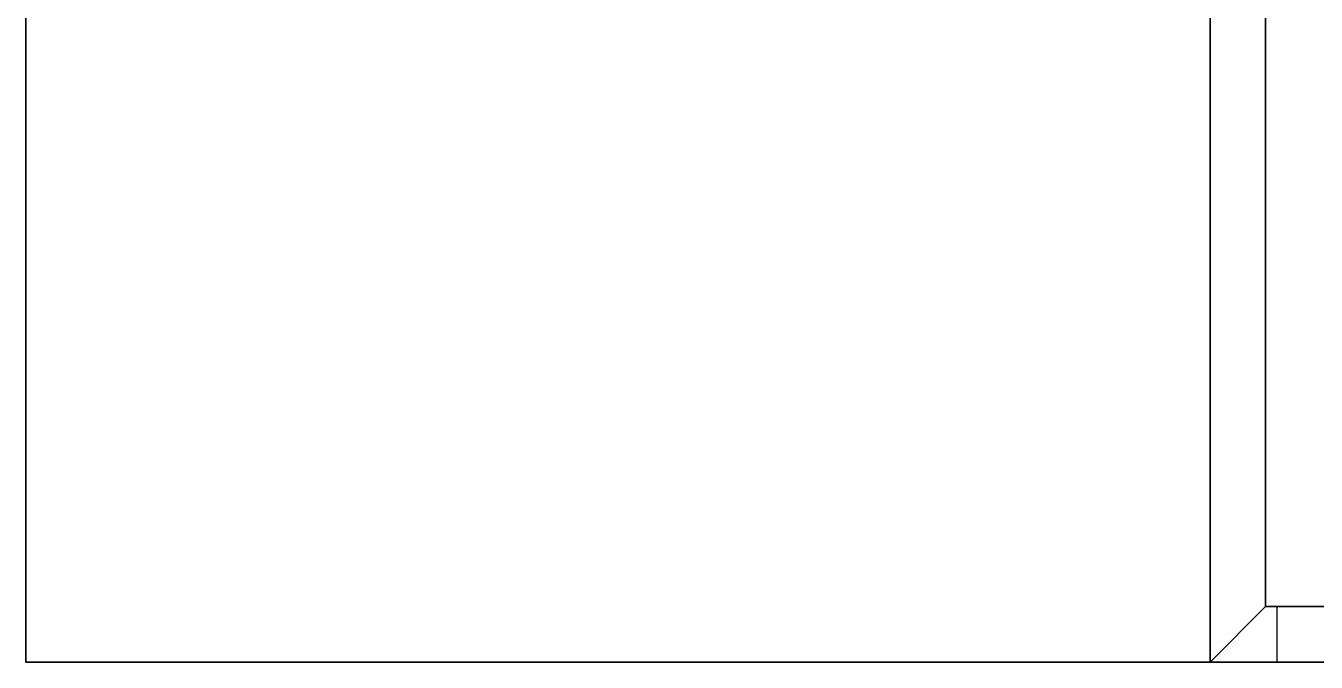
# Model space of a CAD drawing. Extents: x 0 to 5234, y -4951 to 0.
# Drawn here: x 0 to 3484, y -4951 to -3233 of the extents above; entities that cross this region are included whole.
import ezdxf

# ---------------------------------------------------------------- set-up
doc = ezdxf.new("R2010")
doc.units = 0
for name, color, linetype in [('LAYER0', 7, 'CONTINUOUS'), ('LAYER34', 7, 'CONTINUOUS'), ('LAYER35', 7, 'CONTINUOUS')]:
    doc.layers.add(name, color=color, linetype=linetype)

msp = doc.modelspace()

# ---------------------------------------------------------------- linework, layer by layer
at = {"layer": 'LAYER0', "invisible_edges": 1}
for points in [[(5234, 0), (0, -4951), (0, 0), (5234, 0)], [(0, 0, 5), (0, -4951), (0, -4951, 5), (0, 0, 5)], [(0, -4951), (0, 0, 5), (0, 0), (0, -4951)], [(5234, -4951, 5), (0, 0, 5), (0, -4951, 5), (5234, -4951, 5)], [(0, 0, 5), (5234, -4951, 5), (5234, 0, 5), (0, 0, 5)], [(0, -4951), (5234, 0), (5234, -4951), (0, -4951)], [(5234, -4951, 5), (0, -4951), (5234, -4951), (5234, -4951, 5)], [(0, -4951), (5234, -4951, 5), (0, -4951, 5), (0, -4951)]]:
    msp.add_3dface(points, dxfattribs=at)
at = {"layer": 'LAYER34', "invisible_edges": 1}
for points in [[(3347, -3033, 5), (3197, -4951, 5), (3197, -3183, 5), (3347, -3033, 5)], [(3197, -4951, 5), (3347, -3033, 5), (3347, -4801, 5), (3197, -4951, 5)], [(3347, -3033, 5), (3347, -4801, 2408), (3347, -4801, 5), (3347, -3033, 5)], [(3347, -4801, 2408), (3347, -3033, 5), (3347, -3033, 2408), (3347, -4801, 2408)], [(3197, -3183, 2408), (3197, -4951, 5), (3197, -4951, 2408), (3197, -3183, 2408)], [(3197, -4951, 5), (3197, -3183, 2408), (3197, -3183, 5), (3197, -4951, 5)], [(3347, -4801, 5), (3197, -4951, 2408), (3197, -4951, 5), (3347, -4801, 5)], [(3197, -4951, 2408), (3347, -4801, 5), (3347, -4801, 2408), (3197, -4951, 2408)]]:
    msp.add_3dface(points, dxfattribs=at)
at = {"layer": 'LAYER35'}
for points, invisible_edges in [([(3347, -4801, 5), (3377, -4951, 5), (3197, -4951, 5), (3347, -4801, 5)], 1), ([(3347, -4801, 2408), (3197, -4951, 5), (3197, -4951, 2408), (3347, -4801, 2408)], 1), ([(3197, -4951, 5), (3347, -4801, 2408), (3347, -4801, 5), (3197, -4951, 5)], 1), ([(5234, -4951, 2408), (3347, -4801, 2408), (3197, -4951, 2408), (5234, -4951, 2408)], 1), ([(3377, -4951, 5), (3347, -4801, 5), (3377, -4801, 5), (3377, -4951, 5)], 1), ([(5084, -4801, 2408), (4221, -4801, 2180), (3347, -4801, 2408), (5084, -4801, 2408)], 3), ([(3377, -4801, 2180), (3347, -4801, 2408), (4221, -4801, 2180), (3377, -4801, 2180)], 3), ([(3377, -4801, 5), (3347, -4801, 2408), (3377, -4801, 2180), (3377, -4801, 5)], 3), ([(3347, -4801, 2408), (3377, -4801, 5), (3347, -4801, 5), (3347, -4801, 2408)], 1), ([(3347, -4801, 2408), (5234, -4951, 2408), (5084, -4801, 2408), (3347, -4801, 2408)], 1), ([(3197, -4951, 2408), (3377, -4951, 2180), (5234, -4951, 2408), (3197, -4951, 2408)], 3), ([(3197, -4951, 5), (3377, -4951, 2180), (3197, -4951, 2408), (3197, -4951, 5)], 3), ([(3377, -4951, 2180), (3197, -4951, 5), (3377, -4951, 5), (3377, -4951, 2180)], 1), ([(4221, -4951, 2180), (5234, -4951, 2408), (3377, -4951, 2180), (4221, -4951, 2180)], 3)]:
    msp.add_3dface(points, dxfattribs=dict(at, invisible_edges=invisible_edges))

# ---------------------------------------------------------------- meshes
at = {"layer": 'LAYER34'}
mesh = msp.add_polymesh((2, 2), dxfattribs=at)
for k, corner in enumerate([(3347, -3033, 2408), (3347, -4801, 2408), (3197, -3183, 2408), (3197, -4951, 2408)]):
    mesh.set_mesh_vertex(divmod(k, 2), corner)

doc.saveas('drawing.dxf')
